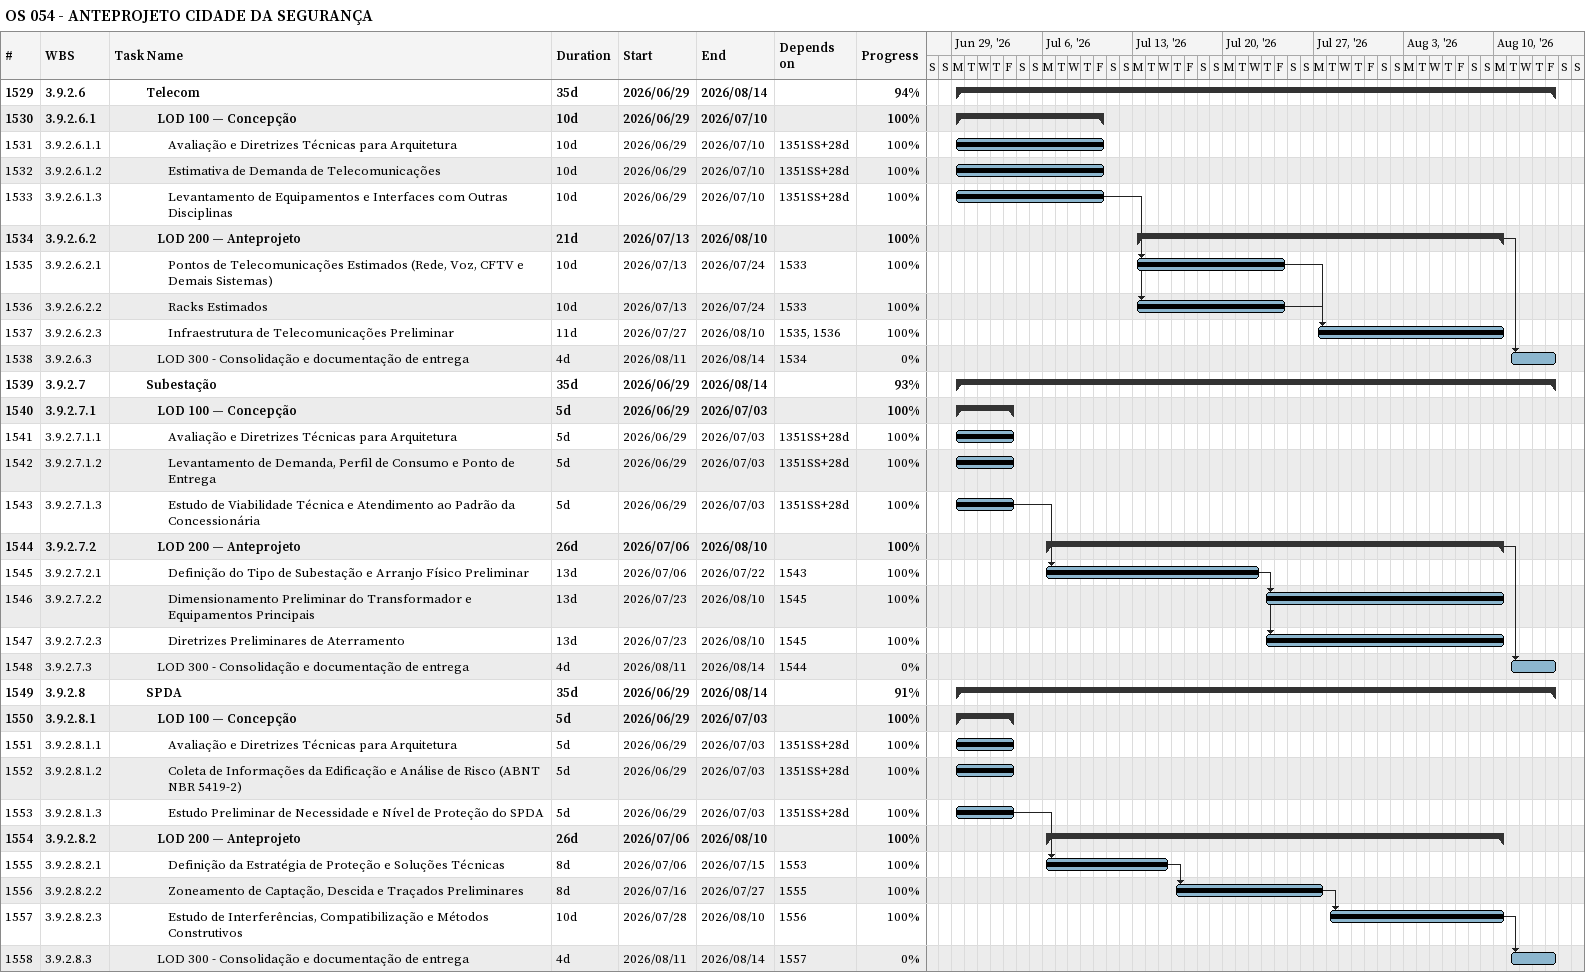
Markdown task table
OS 054 - ANTEPROJETO CIDADE DA SEGURANÇA

| ID | WBS | Task | Duration | Start | Finish | Predecessors | % complete |
|---|---|---|---|---|---|---|---|
| 1529 | 3.9.2.6 | **Telecom** | 35d | 2026-06-29 | 2026-08-14 |  | 94 |
| 1530 | 3.9.2.6.1 | **LOD 100 — Concepção** | 10d | 2026-06-29 | 2026-07-10 |  | 100 |
| 1531 | 3.9.2.6.1.1 | Avaliação e Diretrizes Técnicas para Arquitetura | 10d | 2026-06-29 | 2026-07-10 | 1351SS+28d | 100 |
| 1532 | 3.9.2.6.1.2 | Estimativa de Demanda de Telecomunicações | 10d | 2026-06-29 | 2026-07-10 | 1351SS+28d | 100 |
| 1533 | 3.9.2.6.1.3 | Levantamento de Equipamentos e Interfaces com Outras Disciplinas | 10d | 2026-06-29 | 2026-07-10 | 1351SS+28d | 100 |
| 1534 | 3.9.2.6.2 | **LOD 200 — Anteprojeto** | 21d | 2026-07-13 | 2026-08-10 |  | 100 |
| 1535 | 3.9.2.6.2.1 | Pontos de Telecomunicações Estimados (Rede, Voz, CFTV e Demais Sistemas) | 10d | 2026-07-13 | 2026-07-24 | 1533 | 100 |
| 1536 | 3.9.2.6.2.2 | Racks Estimados | 10d | 2026-07-13 | 2026-07-24 | 1533 | 100 |
| 1537 | 3.9.2.6.2.3 | Infraestrutura de Telecomunicações Preliminar | 11d | 2026-07-27 | 2026-08-10 | 1535, 1536 | 100 |
| 1538 | 3.9.2.6.3 | LOD 300 - Consolidação e documentação de entrega | 4d | 2026-08-11 | 2026-08-14 | 1534 | 0 |
| 1539 | 3.9.2.7 | **Subestação** | 35d | 2026-06-29 | 2026-08-14 |  | 93 |
| 1540 | 3.9.2.7.1 | **LOD 100 — Concepção** | 5d | 2026-06-29 | 2026-07-03 |  | 100 |
| 1541 | 3.9.2.7.1.1 | Avaliação e Diretrizes Técnicas para Arquitetura | 5d | 2026-06-29 | 2026-07-03 | 1351SS+28d | 100 |
| 1542 | 3.9.2.7.1.2 | Levantamento de Demanda, Perfil de Consumo e Ponto de Entrega | 5d | 2026-06-29 | 2026-07-03 | 1351SS+28d | 100 |
| 1543 | 3.9.2.7.1.3 | Estudo de Viabilidade Técnica e Atendimento ao Padrão da Concessionária | 5d | 2026-06-29 | 2026-07-03 | 1351SS+28d | 100 |
| 1544 | 3.9.2.7.2 | **LOD 200 — Anteprojeto** | 26d | 2026-07-06 | 2026-08-10 |  | 100 |
| 1545 | 3.9.2.7.2.1 | Definição do Tipo de Subestação e Arranjo Físico Preliminar | 13d | 2026-07-06 | 2026-07-22 | 1543 | 100 |
| 1546 | 3.9.2.7.2.2 | Dimensionamento Preliminar do Transformador e Equipamentos Principais | 13d | 2026-07-23 | 2026-08-10 | 1545 | 100 |
| 1547 | 3.9.2.7.2.3 | Diretrizes Preliminares de Aterramento | 13d | 2026-07-23 | 2026-08-10 | 1545 | 100 |
| 1548 | 3.9.2.7.3 | LOD 300 - Consolidação e documentação de entrega | 4d | 2026-08-11 | 2026-08-14 | 1544 | 0 |
| 1549 | 3.9.2.8 | **SPDA** | 35d | 2026-06-29 | 2026-08-14 |  | 91 |
| 1550 | 3.9.2.8.1 | **LOD 100 — Concepção** | 5d | 2026-06-29 | 2026-07-03 |  | 100 |
| 1551 | 3.9.2.8.1.1 | Avaliação e Diretrizes Técnicas para Arquitetura | 5d | 2026-06-29 | 2026-07-03 | 1351SS+28d | 100 |
| 1552 | 3.9.2.8.1.2 | Coleta de Informações da Edificação e Análise de Risco (ABNT NBR 5419-2) | 5d | 2026-06-29 | 2026-07-03 | 1351SS+28d | 100 |
| 1553 | 3.9.2.8.1.3 | Estudo Preliminar de Necessidade e Nível de Proteção do SPDA | 5d | 2026-06-29 | 2026-07-03 | 1351SS+28d | 100 |
| 1554 | 3.9.2.8.2 | **LOD 200 — Anteprojeto** | 26d | 2026-07-06 | 2026-08-10 |  | 100 |
| 1555 | 3.9.2.8.2.1 | Definição da Estratégia de Proteção e Soluções Técnicas | 8d | 2026-07-06 | 2026-07-15 | 1553 | 100 |
| 1556 | 3.9.2.8.2.2 | Zoneamento de Captação, Descida e Traçados Preliminares | 8d | 2026-07-16 | 2026-07-27 | 1555 | 100 |
| 1557 | 3.9.2.8.2.3 | Estudo de Interferências, Compatibilização e Métodos Construtivos | 10d | 2026-07-28 | 2026-08-10 | 1556 | 100 |
| 1558 | 3.9.2.8.3 | LOD 300 - Consolidação e documentação de entrega | 4d | 2026-08-11 | 2026-08-14 | 1557 | 0 |
